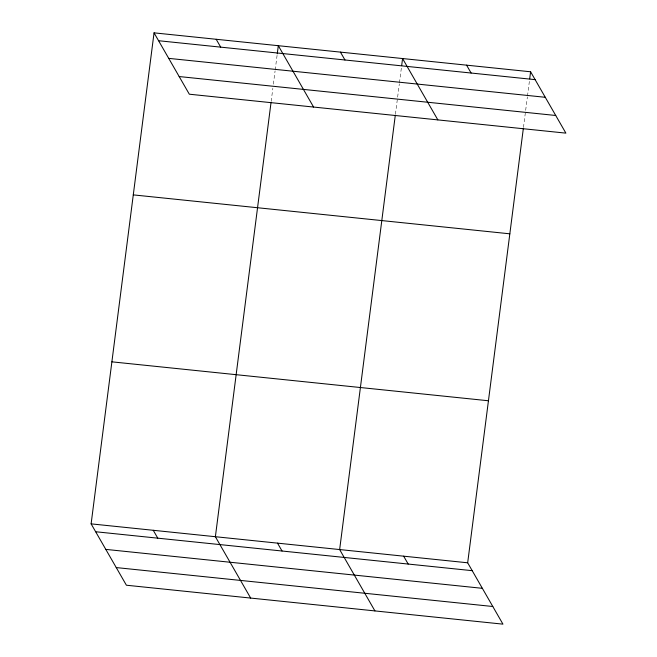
<?xml version="1.0" encoding="UTF-8"?>
<svg xmlns="http://www.w3.org/2000/svg" width="657" height="657" viewBox="0 0 657 657"><rect width="100%" height="100%" fill="white"/><g stroke="black" fill="none" stroke-linecap="round" stroke-linejoin="round"><path stroke-width="0.49" stroke-dasharray="3.29 2.46" d="M271.169 101.4L272.86 88.235M273.378 84.178L275.061 71.013M275.193 70.003L277.27 53.8M395.432 114.244L399.325 83.858M399.456 82.848L401.402 67.655M523.465 127.483L527.357 97.096M527.489 96.086L529.435 80.893"/><path stroke-width="0.99" d="M523.333 128.493L467.677 562.794L502.95 624.15L126.399 585.223L91.118 523.867L154.05 32.85L530.601 71.777L565.882 133.133L189.323 94.206L154.05 32.85M271.045 102.41L215.381 536.72L250.662 598.067M277.27 53.8L278.313 45.694L313.586 107.05M395.3 115.254L339.644 549.564L374.925 610.911M401.665 65.634L402.569 58.547L437.849 119.894M529.69 78.865L530.601 71.777M158.575 40.718L535.127 79.645M168.718 58.366L545.277 97.293M179.18 76.549L555.732 115.484M133.281 194.883L509.832 233.818M111.887 361.835L488.438 400.762M91.118 523.867L467.677 562.794M95.643 531.743L472.202 570.67M105.793 549.392L482.345 588.319M116.248 567.574L492.807 606.501M466.585 65.158L471.11 73.034M340.441 52.117L344.966 59.992M216.178 39.272L220.703 47.14M403.661 556.183L408.186 564.051M277.517 543.142L282.042 551.009M153.253 530.289L157.779 538.165"/></g></svg>
